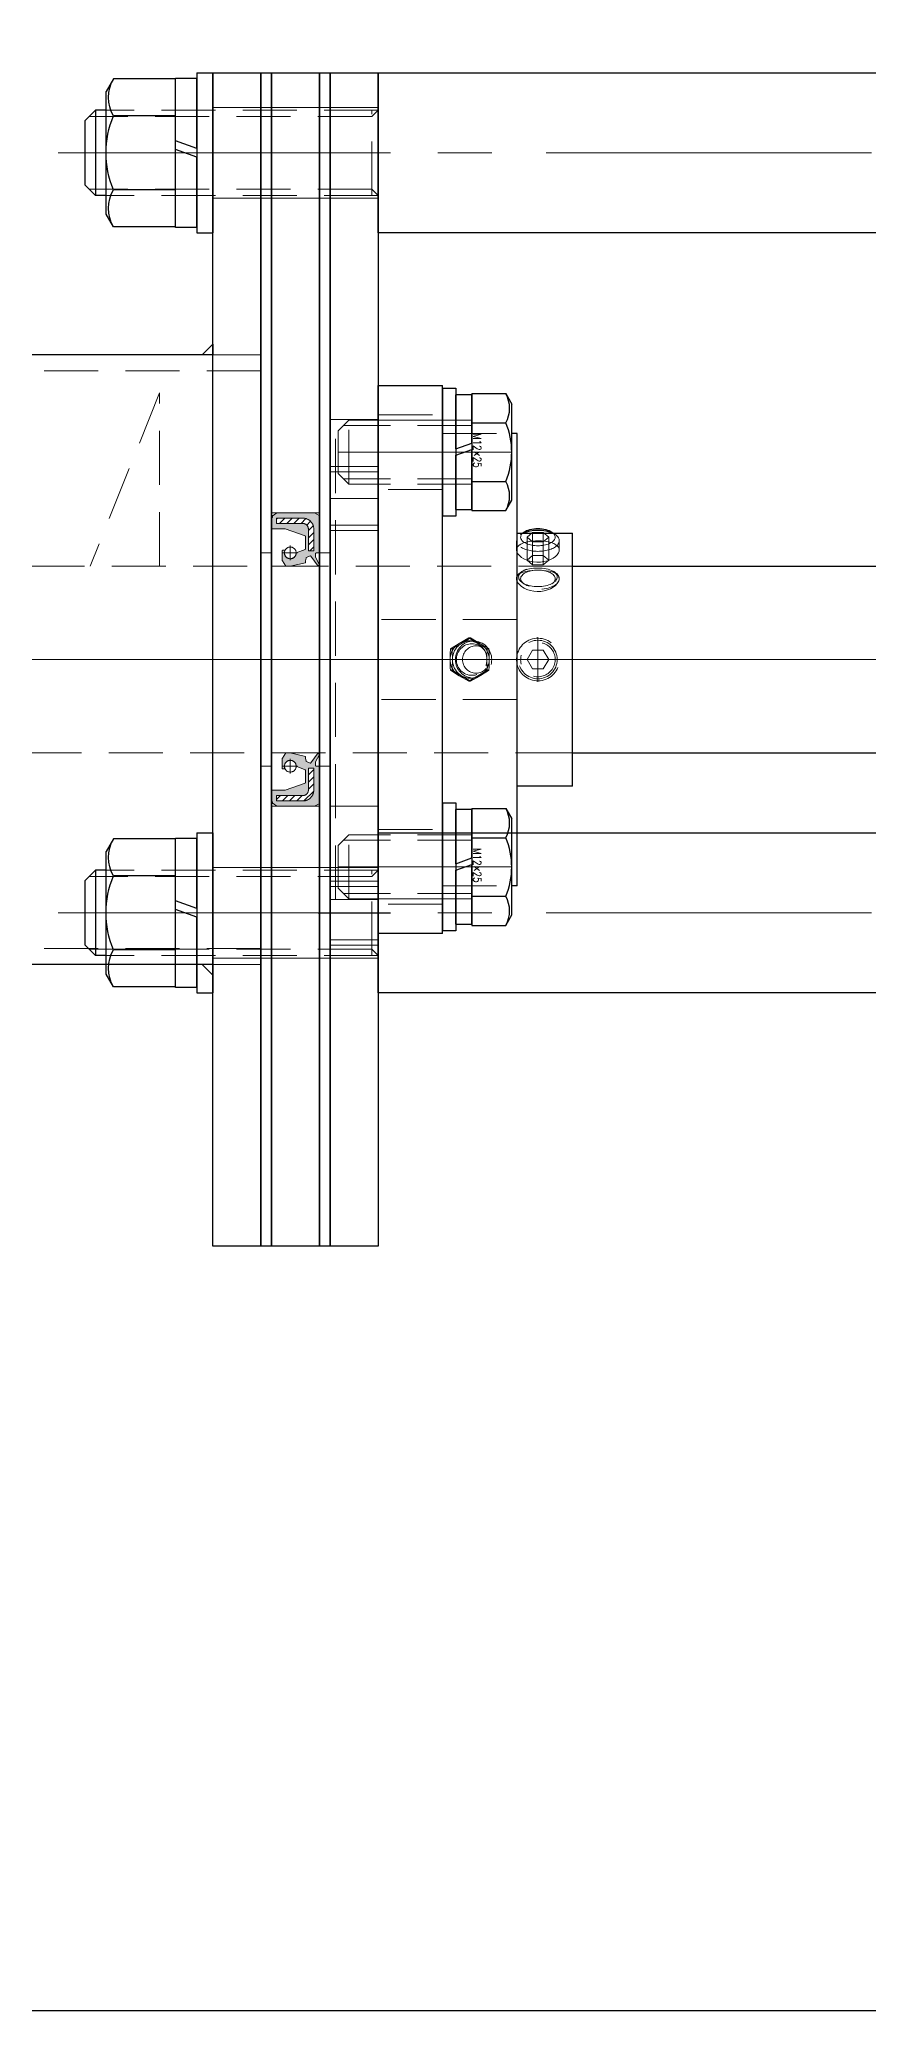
# Model space of a CAD drawing. Header units: millimetres. Extents: x 0 to 49006, y -7876 to 6995.
# Drawn here: x 13649.2 to 13804.6, y 4884.8 to 5254.4 of the extents above; entities that cross this region are included whole.
import ezdxf

# ---------------------------------------------------------------- set-up
doc = ezdxf.new("R2010")
doc.units = ezdxf.units.MM
doc.header["$LTSCALE"] = 3.2
doc.linetypes.add('CENTER2', pattern=[28.575, 19.05, -3.175, 3.175, -3.175])
doc.linetypes.add('HIDDEN2', pattern=[4.7625, 3.175, -1.5875])
for name, color, linetype, lineweight in [('01_外形線', 7, 'Continuous', 25), ('02_細線', 5, 'Continuous', 13), ('03_かくれ線', 6, 'HIDDEN2', 13), ('04_中心線', 1, 'CENTER2', 9)]:
    doc.layers.add(name, color=color, linetype=linetype, lineweight=lineweight)
doc.styles.add('寸法用', font='simplex.shx', dxfattribs={"width": 0.8, "bigfont": '@extfont2.shx'})
pattern_1 = [(225, (25941.6503, 5539.6292), (0.67351921, -0.67351921), [])]

msp = doc.modelspace()

# ---------------------------------------------------------------- hatches: boundary and pattern name
at = {"layer": '03_かくれ線', "transparency": 33554521}
h = msp.add_hatch(color=256, dxfattribs=at)
h.dxf.hatch_style = 1
h.paths.add_polyline_path([(13697.33, 5158.138), (13698.994, 5158.788, 0.3088836), (13699.058, 5158.881), (13699.058, 5161.233, 0.3190695), (13698.991, 5161.328), (13695.23, 5162.638), (13692.83, 5162.638, -0.4142136), (13692.73, 5162.738), (13692.73, 5164.638), (13692.87, 5164.853), (13692.87, 5165.038, -0.5051343), (13693, 5165.134), (13693.705, 5165.62, -0.1522158), (13693.762, 5165.638), (13700.707, 5165.638, -0.1164338), (13700.752, 5165.627), (13701.675, 5165.166, -0.284079), (13701.73, 5165.076), (13701.73, 5158.238, -0.4142136), (13701.63, 5158.138), (13701.178, 5158.138, 0.4142136), (13700.928, 5157.888), (13700.928, 5157.309), (13701.73, 5155.913), (13701.438, 5155.638), (13700.082, 5157.52, 0.3459578), (13699.963, 5157.554), (13699.272, 5157.273, 0.2442226), (13699.182, 5157.168), (13699.058, 5156.629), (13699.058, 5156.3), (13696.23, 5155.638), (13695.393, 5155.638), (13694.747, 5156.628, -0.1455715), (13694.73, 5156.683), (13694.73, 5158.558, -0.4142136), (13694.83, 5158.658), (13695.261, 5158.658, 1.2821135)])
h.paths.add_polyline_path([(13699.624, 5158.523), (13700.624, 5158.523), (13700.624, 5162.638, 0.4142136), (13698.624, 5164.638), (13693.68, 5164.638), (13693.68, 5163.638), (13698.624, 5163.638, -0.4142136), (13699.624, 5162.638)], flags=16)
at = {"layer": '03_かくれ線'}
h = msp.add_hatch(dxfattribs=at)
h.set_pattern_fill('ANSI31', color=256, scale=0.3, angle=180)
h.set_pattern_definition(pattern_1)
h.paths.add_polyline_path([(13700.624, 5162.638), (13700.624, 5158.523), (13699.624, 5158.523), (13699.624, 5162.638, 0.4142136), (13698.624, 5163.638), (13693.68, 5163.638), (13693.68, 5164.638), (13698.624, 5164.638, -0.4142136)])
at = {"layer": '03_かくれ線', "transparency": 33554521}
h = msp.add_hatch(color=256, dxfattribs=at)
h.dxf.hatch_style = 1
h.paths.add_polyline_path([(13697.33, 5118.138), (13698.994, 5117.488, -0.3088836), (13699.058, 5117.395), (13699.058, 5115.043, -0.3190695), (13698.991, 5114.949), (13695.23, 5113.638), (13692.83, 5113.638, 0.4142136), (13692.73, 5113.538), (13692.73, 5111.638), (13692.87, 5111.423), (13692.87, 5111.238, 0.5051343), (13693, 5111.143), (13693.705, 5110.656, 0.1522158), (13693.762, 5110.638), (13700.707, 5110.638, 0.1164338), (13700.752, 5110.649), (13701.675, 5111.11, 0.284079), (13701.73, 5111.2), (13701.73, 5118.038, 0.4142136), (13701.63, 5118.138), (13701.178, 5118.138, -0.4142136), (13700.928, 5118.388), (13700.928, 5118.967), (13701.73, 5120.363), (13701.438, 5120.638), (13700.082, 5118.756, -0.3459578), (13699.963, 5118.722), (13699.272, 5119.003, -0.2442226), (13699.182, 5119.108), (13699.058, 5119.647), (13699.058, 5119.976), (13696.23, 5120.638), (13695.393, 5120.638), (13694.747, 5119.648, 0.1455715), (13694.73, 5119.593), (13694.73, 5117.718, 0.4142136), (13694.83, 5117.618), (13695.261, 5117.618, -1.2821135)])
h.paths.add_polyline_path([(13699.624, 5117.753), (13700.624, 5117.753), (13700.624, 5113.638, -0.4142136), (13698.624, 5111.638), (13693.68, 5111.638), (13693.68, 5112.638), (13698.624, 5112.638, 0.4142136), (13699.624, 5113.638)], flags=16)
at = {"layer": '03_かくれ線'}
h = msp.add_hatch(dxfattribs=at)
h.set_pattern_fill('ANSI31', color=256, scale=0.3, angle=180)
h.set_pattern_definition(pattern_1)
h.paths.add_polyline_path([(13700.624, 5113.638), (13700.624, 5117.753), (13699.624, 5117.753), (13699.624, 5113.638, -0.4142136), (13698.624, 5112.638), (13693.68, 5112.638), (13693.68, 5111.638), (13698.624, 5111.638, 0.4142136)])

# ---------------------------------------------------------------- linework, layer by layer
at = {"color": 0}
for p, q in [((13681.73, 5195.288), (13625.73, 5195.288)), ((13681.73, 5080.988), (13601.73, 5080.988))]:
    msp.add_line(p, q, dxfattribs=at)
for p, q in [((13749.13, 5155.638), (13811.33, 5155.638)), ((13749.13, 5120.638), (13811.33, 5120.638))]:
    msp.add_line(p, q)
msp.add_lwpolyline([(13681.73, 5248.138), (13690.73, 5248.138), (13690.73, 5028.138), (13681.73, 5028.138)], close=True, dxfattribs=at)
for points in [[(13690.73, 5028.138), (13690.73, 5248.138), (13692.73, 5248.138), (13692.73, 5028.138)], [(13692.73, 5028.138), (13692.73, 5248.138), (13701.73, 5248.138), (13701.73, 5028.138)], [(13701.73, 5028.138), (13701.73, 5248.138), (13703.73, 5248.138), (13703.73, 5028.138)], [(13703.73, 5028.138), (13703.73, 5248.138), (13712.73, 5248.138), (13712.73, 5028.138)], [(13712.73, 5248.138), (13862.73, 5248.138), (13862.73, 5218.138), (13712.73, 5218.138)]]:
    msp.add_lwpolyline(points, close=True)
for points in [[(13659.73, 5241.138), (13657.73, 5239.138)], [(13661.73, 5241.138), (13659.73, 5241.138)], [(13659.73, 5241.138), (13659.73, 5225.138)], [(13657.73, 5239.138), (13657.73, 5227.138)], [(13659.73, 5225.138), (13657.73, 5227.138)], [(13661.73, 5225.138), (13659.73, 5225.138)]]:
    msp.add_lwpolyline(points)
at = {"color": 3}
for points in [[(13681.73, 5195.288), (13679.73, 5195.288), (13679.73, 5195.288), (13681.73, 5197.288)], [(13681.73, 5080.988), (13679.73, 5080.988), (13679.73, 5080.988), (13681.73, 5078.988)]]:
    msp.add_lwpolyline(points, close=True, dxfattribs=at)
at = {"transparency": 33554534}
msp.add_lwpolyline([(13712.73, 5105.638), (13862.73, 5105.638), (13862.73, 5075.638), (13712.73, 5075.638)], close=True, dxfattribs=at)
for points in [[(13659.73, 5098.638), (13657.73, 5096.638)], [(13657.73, 5096.638), (13657.73, 5084.638)], [(13661.73, 5098.638), (13659.73, 5098.638)], [(13659.73, 5098.638), (13659.73, 5082.638)], [(13659.73, 5082.638), (13657.73, 5084.638)], [(13661.73, 5082.638), (13659.73, 5082.638)]]:
    msp.add_lwpolyline(points, dxfattribs=at)
at = {"layer": '01_外形線'}
for points in [[(13678.73, 5248.138), (13678.73, 5218.138)], [(13678.73, 5248.138), (13681.73, 5248.138)], [(13681.73, 5248.138), (13681.73, 5218.138)], [(13663.091, 5246.994), (13661.73, 5244.638)], [(13661.73, 5221.638), (13661.73, 5244.638)], [(13674.73, 5246.994), (13663.091, 5246.994)], [(13674.73, 5235.394), (13674.73, 5247.138)], [(13674.73, 5247.138), (13678.73, 5247.138)], [(13674.73, 5219.282), (13674.73, 5246.994)], [(13678.73, 5233.938), (13678.73, 5247.138)], [(13674.73, 5240.066), (13663.091, 5240.066)], [(13678.73, 5233.938), (13674.73, 5235.394)], [(13674.73, 5219.138), (13674.73, 5233.794)], [(13678.73, 5232.338), (13674.73, 5233.794)], [(13678.73, 5219.138), (13678.73, 5232.338)], [(13674.73, 5226.21), (13663.091, 5226.21)], [(13663.091, 5219.282), (13661.73, 5221.638)], [(13674.73, 5219.282), (13663.091, 5219.282)], [(13678.73, 5219.138), (13674.73, 5219.138)], [(13678.73, 5218.138), (13681.73, 5218.138)], [(13712.73, 5086.747), (13712.73, 5189.529)], [(13712.73, 5189.529), (13724.73, 5189.529)], [(13724.73, 5138.138), (13724.73, 5189.529)], [(13724.73, 5189.029), (13724.73, 5165.029)], [(13724.73, 5189.029), (13727.23, 5189.029)], [(13727.23, 5189.029), (13727.23, 5165.029)], [(13727.23, 5177.629), (13727.23, 5187.779)], [(13730.23, 5187.779), (13727.23, 5187.779)], [(13730.23, 5187.999), (13736.593, 5187.999)], [(13730.23, 5187.999), (13730.23, 5166.059)], [(13730.23, 5178.721), (13730.23, 5187.779)], [(13736.593, 5187.999), (13737.73, 5186.029)], [(13737.73, 5168.029), (13737.73, 5186.029)], [(13730.23, 5182.514), (13736.593, 5182.514)], [(13727.23, 5177.629), (13730.23, 5178.721)], [(13738.73, 5180.538), (13737.73, 5180.538)], [(13738.73, 5095.738), (13738.73, 5180.538)], [(13727.23, 5176.429), (13730.23, 5177.521)], [(13727.23, 5166.279), (13727.23, 5176.429)], [(13730.23, 5166.279), (13730.23, 5177.521)], [(13730.23, 5171.544), (13736.593, 5171.544)], [(13736.593, 5166.059), (13737.73, 5168.029)], [(13727.23, 5165.029), (13724.73, 5165.029)], [(13727.23, 5166.279), (13730.23, 5166.279)], [(13730.23, 5166.059), (13736.593, 5166.059)], [(13738.73, 5161.863), (13749.13, 5161.863)], [(13739.364, 5161.578), (13739.767, 5161.863)], [(13739.767, 5161.863), (13739.991, 5162.021)], [(13745.27, 5162.021), (13745.494, 5161.863)], [(13745.494, 5161.863), (13745.896, 5161.578)], [(13749.13, 5114.413), (13749.13, 5161.863)], [(13724.73, 5086.747), (13724.73, 5138.138)], [(13749.13, 5114.413), (13738.73, 5114.413)], [(13724.73, 5111.247), (13724.73, 5087.247)], [(13724.73, 5111.247), (13727.23, 5111.247)], [(13727.23, 5111.247), (13727.23, 5087.247)], [(13727.23, 5099.847), (13727.23, 5109.997)], [(13730.23, 5109.997), (13727.23, 5109.997)], [(13730.23, 5110.217), (13736.593, 5110.217)], [(13730.23, 5110.217), (13730.23, 5088.278)], [(13730.23, 5100.939), (13730.23, 5109.997)], [(13736.593, 5110.217), (13737.73, 5108.247)], [(13737.73, 5090.247), (13737.73, 5108.247)], [(13730.23, 5104.732), (13736.593, 5104.732)], [(13727.23, 5099.847), (13730.23, 5100.939)], [(13727.23, 5098.647), (13730.23, 5099.739)], [(13727.23, 5088.497), (13727.23, 5098.647)], [(13730.23, 5088.497), (13730.23, 5099.739)], [(13730.23, 5093.762), (13736.593, 5093.762)], [(13738.73, 5095.738), (13737.73, 5095.738)], [(13736.593, 5088.278), (13737.73, 5090.247)], [(13724.73, 5086.747), (13712.73, 5086.747)], [(13727.23, 5087.247), (13724.73, 5087.247)], [(13727.23, 5088.497), (13730.23, 5088.497)], [(13730.23, 5088.278), (13736.593, 5088.278)]]:
    msp.add_lwpolyline(points, dxfattribs=at)
for points in [[(13663.091, 5240.066, -0.2679491), (13663.091, 5246.994)], [(13663.091, 5226.21, -0.1963667), (13663.091, 5240.066)], [(13663.091, 5219.282, -0.2679491), (13663.091, 5226.21)], [(13736.593, 5182.514, 0.2679491), (13736.593, 5187.999)], [(13736.593, 5171.544, 0.2073316), (13736.593, 5182.514)], [(13736.593, 5166.059, 0.2679491), (13736.593, 5171.544)], [(13736.593, 5104.732, 0.2679491), (13736.593, 5110.217)], [(13736.593, 5093.762, 0.2073316), (13736.593, 5104.732)], [(13736.593, 5088.278, 0.2679491), (13736.593, 5093.762)]]:
    msp.add_lwpolyline(points, format="xyb", dxfattribs=at)
at = {"layer": '01_外形線', "transparency": 33554534}
for points in [[(13663.091, 5104.494), (13661.73, 5102.138)], [(13674.73, 5104.494), (13663.091, 5104.494)], [(13674.73, 5092.894), (13674.73, 5104.638)], [(13674.73, 5104.638), (13678.73, 5104.638)], [(13674.73, 5076.782), (13674.73, 5104.494)], [(13678.73, 5105.638), (13678.73, 5075.638)], [(13678.73, 5105.638), (13681.73, 5105.638)], [(13678.73, 5091.438), (13678.73, 5104.638)], [(13681.73, 5105.638), (13681.73, 5075.638)], [(13661.73, 5079.138), (13661.73, 5102.138)], [(13674.73, 5097.566), (13663.091, 5097.566)], [(13678.73, 5091.438), (13674.73, 5092.894)], [(13674.73, 5076.638), (13674.73, 5091.294)], [(13678.73, 5089.838), (13674.73, 5091.294)], [(13678.73, 5076.638), (13678.73, 5089.838)], [(13674.73, 5083.71), (13663.091, 5083.71)], [(13663.091, 5076.782), (13661.73, 5079.138)], [(13674.73, 5076.782), (13663.091, 5076.782)], [(13678.73, 5076.638), (13674.73, 5076.638)], [(13678.73, 5075.638), (13681.73, 5075.638)]]:
    msp.add_lwpolyline(points, dxfattribs=at)
for points in [[(13663.091, 5097.566, -0.2679491), (13663.091, 5104.494)], [(13663.091, 5083.71, -0.1963667), (13663.091, 5097.566)], [(13663.091, 5076.782, -0.2679491), (13663.091, 5083.71)]]:
    msp.add_lwpolyline(points, format="xyb", dxfattribs=at)
at = {"layer": '01_外形線', "extrusion": (0, 0, -1)}
for centre, major_axis, start_param, end_param in [((13742.63, 5160.423), (4, 0), 3.945084, 5.479694), ((13742.63, 5161.088), (3.233, 0), 3.7570724, 5.6677056)]:
    msp.add_ellipse(centre, major_axis=major_axis, ratio=0.5, start_param=start_param, end_param=end_param, dxfattribs=at)
at = {"layer": '02_細線'}
for points in [[(13661.73, 5239.938), (13658.53, 5239.938)], [(13661.73, 5226.338), (13658.53, 5226.338)]]:
    msp.add_lwpolyline(points, dxfattribs=at)
at = {"layer": '02_細線', "transparency": 33554534}
for points in [[(13661.73, 5097.438), (13658.53, 5097.438)], [(13661.73, 5083.838), (13658.53, 5083.838)]]:
    msp.add_lwpolyline(points, dxfattribs=at)
at = {"layer": '03_かくれ線'}
for p, q in [((13681.73, 5241.638), (13690.73, 5241.638)), ((13692.73, 5241.638), (13690.73, 5241.638)), ((13701.73, 5241.638), (13692.73, 5241.638)), ((13703.73, 5241.638), (13701.73, 5241.638)), ((13712.73, 5241.638), (13703.73, 5241.638)), ((13681.73, 5224.638), (13690.73, 5224.638)), ((13692.73, 5224.638), (13690.73, 5224.638)), ((13701.73, 5224.638), (13692.73, 5224.638)), ((13703.73, 5224.638), (13701.73, 5224.638)), ((13712.73, 5224.638), (13703.73, 5224.638)), ((13681.73, 5195.288), (13690.73, 5195.288)), ((13681.73, 5195.288), (13690.73, 5195.288)), ((13690.73, 5195.288), (13690.73, 5080.988)), ((13690.73, 5192.288), (13625.73, 5192.288)), ((13671.73, 5188.138), (13658.73, 5155.638)), ((13671.73, 5155.638), (13671.73, 5188.138)), ((13712.73, 5183.138), (13703.73, 5183.138)), ((13703.73, 5174.36), (13712.73, 5174.36)), ((13703.73, 5173.36), (13712.73, 5173.36)), ((13701.73, 5165.638), (13692.73, 5165.638)), ((13703.73, 5163.36), (13712.73, 5163.36)), ((13703.73, 5162.36), (13712.73, 5162.36)), ((13692.73, 5158.138), (13690.73, 5158.138)), ((13703.73, 5158.138), (13701.73, 5158.138)), ((13631.73, 5120.638), (13749.13, 5120.638)), ((13692.73, 5118.138), (13690.73, 5118.138)), ((13703.73, 5118.138), (13701.73, 5118.138)), ((13701.73, 5110.638), (13692.73, 5110.638)), ((13712.73, 5110.638), (13703.73, 5110.638)), ((13681.73, 5099.138), (13690.73, 5099.138)), ((13692.73, 5099.138), (13690.73, 5099.138)), ((13701.73, 5099.138), (13692.73, 5099.138)), ((13703.73, 5099.138), (13701.73, 5099.138)), ((13712.73, 5099.138), (13703.73, 5099.138)), ((13703.73, 5096.579), (13712.73, 5096.579)), ((13703.73, 5095.579), (13712.73, 5095.579)), ((13712.73, 5093.138), (13703.73, 5093.138)), ((13703.73, 5085.579), (13712.73, 5085.579)), ((13690.73, 5083.988), (12765.73, 5083.988)), ((13681.73, 5082.138), (13690.73, 5082.138)), ((13692.73, 5082.138), (13690.73, 5082.138)), ((13701.73, 5082.138), (13692.73, 5082.138)), ((13703.73, 5082.138), (13701.73, 5082.138)), ((13703.73, 5084.579), (13712.73, 5084.579)), ((13712.73, 5082.138), (13703.73, 5082.138)), ((13681.73, 5080.988), (13690.73, 5080.988)), ((13681.73, 5080.988), (13690.73, 5080.988)), ((13690.73, 5080.988), (13681.73, 5080.988))]:
    msp.add_line(p, q, dxfattribs=at)
for points in [[(13712.73, 5241.138), (13661.73, 5241.138)], [(13711.53, 5225.138), (13711.53, 5241.138)], [(13711.53, 5239.938), (13712.73, 5241.138)], [(13711.53, 5239.938), (13661.73, 5239.938)], [(13711.53, 5226.338), (13661.73, 5226.338)], [(13711.53, 5226.338), (13712.73, 5225.138)], [(13712.73, 5225.138), (13661.73, 5225.138)], [(13704.73, 5093.138), (13704.73, 5183.138)], [(13704.73, 5183.138), (13712.73, 5183.138)], [(13707.23, 5183.029), (13705.23, 5181.029)], [(13730.23, 5182.029), (13706.23, 5182.029)], [(13730.23, 5183.029), (13707.23, 5183.029)], [(13707.23, 5171.029), (13707.23, 5183.029)], [(13712.73, 5184.029), (13724.73, 5184.029)], [(13712.73, 5183.032), (13724.73, 5183.032)], [(13705.23, 5173.029), (13705.23, 5181.029)], [(13724.73, 5180.538), (13737.73, 5180.538)], [(13707.23, 5171.029), (13705.23, 5173.029)], [(13730.23, 5172.029), (13706.23, 5172.029)], [(13730.23, 5171.029), (13707.23, 5171.029)], [(13724.73, 5170.029), (13712.73, 5170.029)], [(13738.63, 5158.684), (13738.63, 5160.423)], [(13738.63, 5158.684), (13738.679, 5158.987), (13738.836, 5159.288), (13739.099, 5159.558), (13739.457, 5159.794), (13739.91, 5159.993), (13740.439, 5160.152), (13741.034, 5160.271), (13741.676, 5160.349), (13742.15, 5160.38), (13742.63, 5160.39)], [(13741.62, 5161.963), (13740.61, 5161.088)], [(13740.61, 5156.758), (13740.61, 5161.088)], [(13740.61, 5161.088), (13741.62, 5160.213)], [(13741.62, 5161.963), (13743.641, 5161.963)], [(13741.62, 5155.883), (13741.62, 5161.963)], [(13741.62, 5160.213), (13743.641, 5160.213)], [(13742.63, 5160.39), (13743.297, 5160.371), (13743.944, 5160.311), (13744.553, 5160.212), (13745.109, 5160.074), (13745.599, 5159.893), (13746.006, 5159.673), (13746.319, 5159.413), (13746.528, 5159.12), (13746.623, 5158.801), (13746.63, 5158.685)], [(13744.651, 5161.088), (13743.641, 5161.963)], [(13743.641, 5155.883), (13743.641, 5161.963)], [(13743.641, 5160.213), (13744.651, 5161.088)], [(13744.651, 5156.758), (13744.651, 5161.088)], [(13746.63, 5160.423), (13746.63, 5158.683)], [(13749.13, 5155.638), (13604.73, 5155.638)], [(13692.73, 5155.638), (13701.73, 5155.638)], [(13746.63, 5158.685), (13746.607, 5158.463), (13746.479, 5158.119), (13746.246, 5157.776), (13745.912, 5157.445), (13745.487, 5157.141), (13744.976, 5156.872), (13744.398, 5156.654), (13743.768, 5156.497), (13743.105, 5156.409), (13742.437, 5156.394), (13741.774, 5156.45), (13741.139, 5156.576), (13740.546, 5156.764), (13740.007, 5157.008), (13739.54, 5157.296), (13739.157, 5157.621), (13738.872, 5157.966), (13738.696, 5158.316), (13738.631, 5158.661), (13738.63, 5158.684)], [(13749.13, 5155.638), (13738.73, 5155.638)], [(13741.62, 5157.633), (13740.61, 5156.758)], [(13740.61, 5156.758), (13741.62, 5155.883)], [(13743.641, 5157.633), (13741.62, 5157.633)], [(13741.62, 5155.883), (13743.641, 5155.883)], [(13744.651, 5156.758), (13743.641, 5157.633)], [(13743.641, 5155.883), (13744.651, 5156.758)], [(13738.716, 5153.689), (13738.665, 5153.547), (13738.63, 5153.293)], [(13738.63, 5153.293), (13738.651, 5153.087), (13738.712, 5152.875), (13738.726, 5152.841)], [(13746.63, 5153.293), (13746.575, 5153.613), (13746.412, 5153.904), (13746.145, 5154.158), (13745.783, 5154.374), (13745.328, 5154.553), (13744.797, 5154.692), (13744.196, 5154.795), (13743.55, 5154.86), (13742.887, 5154.89), (13742.216, 5154.886), (13741.571, 5154.849), (13740.955, 5154.78), (13740.381, 5154.674), (13739.868, 5154.531), (13739.422, 5154.345), (13739.065, 5154.119), (13738.81, 5153.851), (13738.716, 5153.689)], [(13738.726, 5152.841), (13738.897, 5152.525), (13739.181, 5152.179), (13739.563, 5151.846), (13740.03, 5151.544), (13740.58, 5151.282), (13741.19, 5151.079), (13741.839, 5150.948), (13742.512, 5150.894), (13743.172, 5150.918), (13743.816, 5151.018), (13744.425, 5151.187), (13744.984, 5151.415), (13745.49, 5151.7), (13745.916, 5152.023), (13746.254, 5152.376), (13746.489, 5152.739), (13746.595, 5153.021), (13746.63, 5153.293)], [(13739.364, 5154.448), (13739.678, 5154.67)], [(13739.991, 5152.36), (13739.678, 5152.582)], [(13745.583, 5152.582), (13745.27, 5152.36)], [(13745.583, 5154.67), (13745.896, 5154.448)], [(13738.73, 5145.638), (13712.73, 5145.638)], [(13726.238, 5140.159), (13727.907, 5141.169)], [(13728.331, 5141.169), (13726.553, 5140.159)], [(13727.907, 5141.169), (13729.685, 5142.179)], [(13730, 5142.179), (13728.331, 5141.169)], [(13729.685, 5142.179), (13731.354, 5141.169)], [(13729.685, 5142.179), (13730, 5142.179)], [(13731.123, 5141.548), (13730, 5142.179)], [(13731.778, 5141.169), (13731.123, 5141.548)], [(13731.354, 5141.169), (13733.132, 5140.159)], [(13733.198, 5140.313), (13731.778, 5141.169)], [(13726.184, 5138.138), (13726.184, 5138.282), (13726.189, 5138.753), (13726.2, 5139.222), (13726.238, 5140.159)], [(13726.238, 5136.117), (13726.216, 5136.609), (13726.199, 5137.107), (13726.187, 5137.621), (13726.184, 5138.138)], [(13726.238, 5140.159), (13726.553, 5140.159)], [(13726.553, 5140.159), (13726.575, 5139.667), (13726.592, 5139.169), (13726.603, 5138.655), (13726.607, 5138.138)], [(13726.607, 5138.138), (13726.607, 5137.994), (13726.602, 5137.523), (13726.591, 5137.054), (13726.553, 5136.117)], [(13733.132, 5140.159), (13733.109, 5139.667), (13733.092, 5139.169), (13733.081, 5138.655), (13733.077, 5138.138)], [(13733.077, 5138.138), (13733.078, 5137.994), (13733.083, 5137.523), (13733.094, 5137.054), (13733.132, 5136.117)], [(13733.132, 5140.159), (13733.447, 5140.159)], [(13733.447, 5140.159), (13733.198, 5140.313)], [(13733.457, 5139.952), (13733.447, 5140.159)], [(13733.497, 5138.666), (13733.496, 5138.753), (13733.485, 5139.222), (13733.457, 5139.952)], [(13733.457, 5136.327), (13733.469, 5136.609), (13733.486, 5137.107), (13733.497, 5137.621), (13733.501, 5138.138)], [(13733.501, 5138.138), (13733.497, 5138.666)], [(13740.61, 5138.138), (13741.62, 5139.888)], [(13741.62, 5136.388), (13740.61, 5138.138)], [(13741.62, 5139.888), (13743.641, 5139.888)], [(13743.641, 5139.888), (13744.651, 5138.138)], [(13744.651, 5138.138), (13743.641, 5136.388)], [(13727.907, 5135.107), (13726.238, 5136.117)], [(13726.238, 5136.117), (13726.553, 5136.117)], [(13726.553, 5136.117), (13728.331, 5135.107)], [(13729.685, 5134.097), (13727.907, 5135.107)], [(13728.331, 5135.107), (13730, 5134.097)], [(13731.354, 5135.107), (13729.685, 5134.097)], [(13729.685, 5134.097), (13730, 5134.097)], [(13730, 5134.097), (13731.121, 5134.727)], [(13731.121, 5134.727), (13731.778, 5135.107)], [(13733.132, 5136.117), (13731.354, 5135.107)], [(13731.778, 5135.107), (13733.202, 5135.966)], [(13733.132, 5136.117), (13733.447, 5136.117)], [(13733.202, 5135.966), (13733.447, 5136.117)], [(13733.447, 5136.117), (13733.457, 5136.327)], [(13741.62, 5136.388), (13743.641, 5136.388)], [(13738.73, 5130.638), (13712.73, 5130.638)], [(13692.73, 5120.638), (13701.73, 5120.638)], [(13749.13, 5120.638), (13738.73, 5120.638)], [(13707.23, 5105.247), (13705.23, 5103.247)], [(13730.23, 5104.247), (13706.23, 5104.247)], [(13730.23, 5105.247), (13707.23, 5105.247)], [(13707.23, 5093.247), (13707.23, 5105.247)], [(13712.73, 5106.247), (13724.73, 5106.247)], [(13705.23, 5095.247), (13705.23, 5103.247)], [(13712.73, 5093.138), (13704.73, 5093.138)], [(13707.23, 5093.247), (13705.23, 5095.247)], [(13730.23, 5094.247), (13706.23, 5094.247)], [(13730.23, 5093.247), (13707.23, 5093.247)], [(13712.73, 5093.245), (13724.73, 5093.245)], [(13724.73, 5095.738), (13737.73, 5095.738)], [(13724.73, 5092.247), (13712.73, 5092.247)]]:
    msp.add_lwpolyline(points, dxfattribs=at)
for points in [[(13699.058, 5156.3), (13696.23, 5155.638), (13695.393, 5155.638), (13694.747, 5156.628, -0.1455715), (13694.73, 5156.683), (13694.73, 5158.558, -0.4142136), (13694.83, 5158.658), (13695.261, 5158.658, 1.2821135), (13697.33, 5158.138), (13698.994, 5158.788, 0.3088836), (13699.058, 5158.881), (13699.058, 5161.233, 0.3190695), (13698.991, 5161.328), (13695.246, 5162.632, 0.0840374), (13695.214, 5162.638), (13692.83, 5162.638, -0.4142136), (13692.73, 5162.738), (13692.73, 5164.638), (13692.87, 5164.853), (13692.87, 5165.038, -0.4142136), (13692.97, 5165.138), (13693.006, 5165.138), (13693.705, 5165.62, -0.1522158), (13693.762, 5165.638), (13700.707, 5165.638, -0.1164338), (13700.752, 5165.627), (13701.675, 5165.166, -0.284079), (13701.73, 5165.076), (13701.73, 5158.238, -0.4142136), (13701.63, 5158.138), (13701.178, 5158.138, 0.4142136), (13700.928, 5157.888), (13700.928, 5157.309), (13701.73, 5155.913), (13701.438, 5155.638), (13700.082, 5157.52, 0.3459578), (13699.963, 5157.554), (13699.272, 5157.273, 0.2442226), (13699.182, 5157.168), (13699.058, 5156.629)], [(13693.68, 5163.638), (13698.624, 5163.638, -0.4142136), (13699.624, 5162.638), (13699.624, 5158.523), (13700.624, 5158.523), (13700.624, 5162.638, 0.4142136), (13698.624, 5164.638), (13693.68, 5164.638)], [(13699.058, 5119.976), (13696.23, 5120.638), (13695.393, 5120.638), (13694.747, 5119.648, 0.1455715), (13694.73, 5119.593), (13694.73, 5117.718, 0.4142136), (13694.83, 5117.618), (13695.261, 5117.618, -1.2821135), (13697.33, 5118.138), (13698.994, 5117.488, -0.3088836), (13699.058, 5117.395), (13699.058, 5115.043, -0.3190695), (13698.991, 5114.949), (13695.246, 5113.644, -0.0840374), (13695.214, 5113.638), (13692.83, 5113.638, 0.4142136), (13692.73, 5113.538), (13692.73, 5111.638), (13692.87, 5111.423), (13692.87, 5111.238, 0.4142136), (13692.97, 5111.138), (13693.006, 5111.138), (13693.705, 5110.656, 0.1522158), (13693.762, 5110.638), (13700.707, 5110.638, 0.1164338), (13700.752, 5110.649), (13701.675, 5111.11, 0.284079), (13701.73, 5111.2), (13701.73, 5118.038, 0.4142136), (13701.63, 5118.138), (13701.178, 5118.138, -0.4142136), (13700.928, 5118.388), (13700.928, 5118.967), (13701.73, 5120.363), (13701.438, 5120.638), (13700.082, 5118.756, -0.3459578), (13699.963, 5118.722), (13699.272, 5119.003, -0.2442226), (13699.182, 5119.108), (13699.058, 5119.647)], [(13693.68, 5112.638), (13698.624, 5112.638, 0.4142136), (13699.624, 5113.638), (13699.624, 5117.753), (13700.624, 5117.753), (13700.624, 5113.638, -0.4142136), (13698.624, 5111.638), (13693.68, 5111.638)]]:
    msp.add_lwpolyline(points, format="xyb", close=True, dxfattribs=at)
for points in [[(13692.73, 5138.138), (13692.73, 5162.738), (13692.73, 5164.638), (13692.87, 5164.853), (13692.87, 5165.038, -0.4142136), (13692.97, 5165.138), (13693.006, 5165.138), (13693.705, 5165.62, -0.1522158), (13693.762, 5165.638), (13700.707, 5165.638, -0.1164338), (13700.752, 5165.627), (13701.675, 5165.166, -0.284079), (13701.73, 5165.076), (13701.73, 5158.238), (13701.73, 5138.138)], [(13738.73, 5139.027, -8.8881944), (13738.73, 5137.249)], [(13739.508, 5137.301, -3.7320508), (13741.794, 5135.015)], [(13692.73, 5138.138), (13692.73, 5113.538), (13692.73, 5111.638), (13692.87, 5111.423), (13692.87, 5111.238, 0.4142136), (13692.97, 5111.138), (13693.006, 5111.138), (13693.705, 5110.656, 0.1522158), (13693.762, 5110.638), (13700.707, 5110.638, 0.1164338), (13700.752, 5110.649), (13701.675, 5111.11, 0.284079), (13701.73, 5111.2), (13701.73, 5118.038), (13701.73, 5138.138)], [(13738.73, 5137.249, -0.1125088), (13738.73, 5139.027)]]:
    msp.add_lwpolyline(points, format="xyb", dxfattribs=at)
at = {"layer": '03_かくれ線', "transparency": 33554534}
for points in [[(13712.73, 5098.638), (13661.73, 5098.638)], [(13711.53, 5097.438), (13661.73, 5097.438)], [(13711.53, 5082.638), (13711.53, 5098.638)], [(13711.53, 5097.438), (13712.73, 5098.638)], [(13711.53, 5083.838), (13661.73, 5083.838)], [(13712.73, 5082.638), (13661.73, 5082.638)], [(13711.53, 5083.838), (13712.73, 5082.638)]]:
    msp.add_lwpolyline(points, dxfattribs=at)
at = {"layer": '03_かくれ線'}
for centre, radius in [((13696.23, 5158.138), 1.1), ((13742.63, 5138.138), 3.616), ((13696.23, 5118.138), 1.1)]:
    msp.add_circle(centre, radius, dxfattribs=at)
at = {"layer": '03_かくれ線', "extrusion": (0, 0, -1)}
for centre, major_axis, ratio, start_param, end_param in [((13742.63, 5160.423), (4, 0), 0.5, 5.479694, 10.2282693), ((13742.63, 5161.088), (3.233, 0), 0.5, 5.6677056, 10.0402577), ((13730.054, 5138.138), (0, -3.5), 0.9848078, 1.5707963, 2.6179939), ((13730.054, 5138.138), (0, -3.5), 0.9848078, 2.6179939, 3.2929318), ((13730.054, 5138.138), (0, -3.5), 0.9848078, 3.2929318, 3.6651914), ((13730.054, 5138.138), (0, -3.5), 0.9848078, 3.6651914, 4.712389), ((13730.054, 5138.138), (0, -3.5), 0.9848078, 0.5235988, 1.5707963), ((13730.054, 5138.138), (0, -3.5), 0.9848078, 4.712389, 5.7595865), ((13730.054, 5138.138), (0, -3.5), 0.9848078, 6.1318461, 6.8067841), ((13730.054, 5138.138), (0, -3.5), 0.9848078, 5.7595865, 6.1318461)]:
    msp.add_ellipse(centre, major_axis=major_axis, ratio=ratio, start_param=start_param, end_param=end_param, dxfattribs=at)
for centre, major_axis, ratio in [((13742.63, 5153.293), (4, 0), 0.5), ((13742.63, 5153.626), (-3.616, 0), 0.5), ((13742.63, 5153.293), (3.233, 0), 0.5), ((13729.63, 5138.138), (0, 3.5), 0.9848078), ((13730.568, 5138.138), (0, 3.46), 0.9848078), ((13730.264, 5138.138), (0, 2.96), 0.9848078), ((13731.037, 5138.138), (0, 2.56), 0.9848078)]:
    msp.add_ellipse(centre, major_axis=major_axis, ratio=ratio, dxfattribs=at)
at = {"layer": '04_中心線'}
for p, q in [((13652.73, 5233.138), (13900.73, 5233.138)), ((13671.734, 5233.138), (13701.107, 5233.138)), ((13693.23, 5233.138), (13690.23, 5233.138)), ((13703.98, 5233.138), (13690.48, 5233.138)), ((13704.23, 5233.138), (13701.23, 5233.138)), ((13714.98, 5233.138), (13701.48, 5233.138)), ((13703.73, 5168.36), (13712.73, 5168.36)), ((13700.73, 5138.138), (12755.73, 5138.138)), ((12775.847, 5138.138), (13988.73, 5138.138)), ((13671.734, 5138.138), (13701.107, 5138.138)), ((13693.23, 5138.138), (13690.23, 5138.138)), ((13703.98, 5138.138), (13690.48, 5138.138)), ((13704.23, 5138.138), (13701.23, 5138.138)), ((13714.98, 5138.138), (13701.48, 5138.138)), ((13751.35, 5138.138), (14043.783, 5138.138)), ((13671.734, 5090.638), (13701.107, 5090.638)), ((13693.23, 5090.638), (13690.23, 5090.638)), ((13703.98, 5090.638), (13690.48, 5090.638)), ((13704.23, 5090.638), (13701.23, 5090.638)), ((13714.98, 5090.638), (13701.48, 5090.638)), ((13701.48, 5090.579), (13714.98, 5090.579))]:
    msp.add_line(p, q, dxfattribs=at)
at = {"layer": '04_中心線', "transparency": 33554534}
msp.add_line((13652.73, 5090.638), (13900.73, 5090.638), dxfattribs=at)
at = {"layer": '04_中心線'}
for points in [[(13661.73, 5233.138), (13674.73, 5233.138)], [(13674.73, 5233.138), (13678.73, 5233.138)], [(13678.73, 5233.138), (13681.73, 5233.138)], [(13737.73, 5177.029), (13705.23, 5177.029)], [(13725.33, 5177.029), (13712.13, 5177.029)], [(13727.23, 5177.029), (13724.73, 5177.029)], [(13696.23, 5159.513), (13696.23, 5156.763)], [(13697.605, 5158.138), (13694.855, 5158.138)], [(13742.63, 5142.338), (13742.63, 5133.938)], [(13703.98, 5138.138), (13690.48, 5138.138)], [(13702.51, 5138.138), (13751.35, 5138.138)], [(13696.23, 5116.763), (13696.23, 5119.513)], [(13697.605, 5118.138), (13694.855, 5118.138)], [(13737.73, 5099.247), (13705.23, 5099.247)], [(13725.33, 5099.247), (13712.13, 5099.247)], [(13727.23, 5099.247), (13724.73, 5099.247)]]:
    msp.add_lwpolyline(points, dxfattribs=at)
at = {"layer": '04_中心線', "transparency": 33554534}
for points in [[(13661.73, 5090.638), (13674.73, 5090.638)], [(13674.73, 5090.638), (13678.73, 5090.638)], [(13678.73, 5090.638), (13681.73, 5090.638)]]:
    msp.add_lwpolyline(points, dxfattribs=at)
at = {"layer": 'Defpoints', "transparency": 33554508}
msp.add_lwpolyline([(12356.901, 4884.827), (14454.502, 4884.827), (14454.502, 6166.198), (12356.901, 6166.198)], close=True, dxfattribs=at)

# ---------------------------------------------------------------- texts
at = {"layer": '03_かくれ線', "style": '寸法用', "width": 0.8}
for p in [(13730.53, 5180.594), (13730.53, 5102.812)]:
    msp.add_text('M12×25', height=1.5, rotation=270, dxfattribs=at).set_placement(p)

doc.saveas('drawing.dxf')
